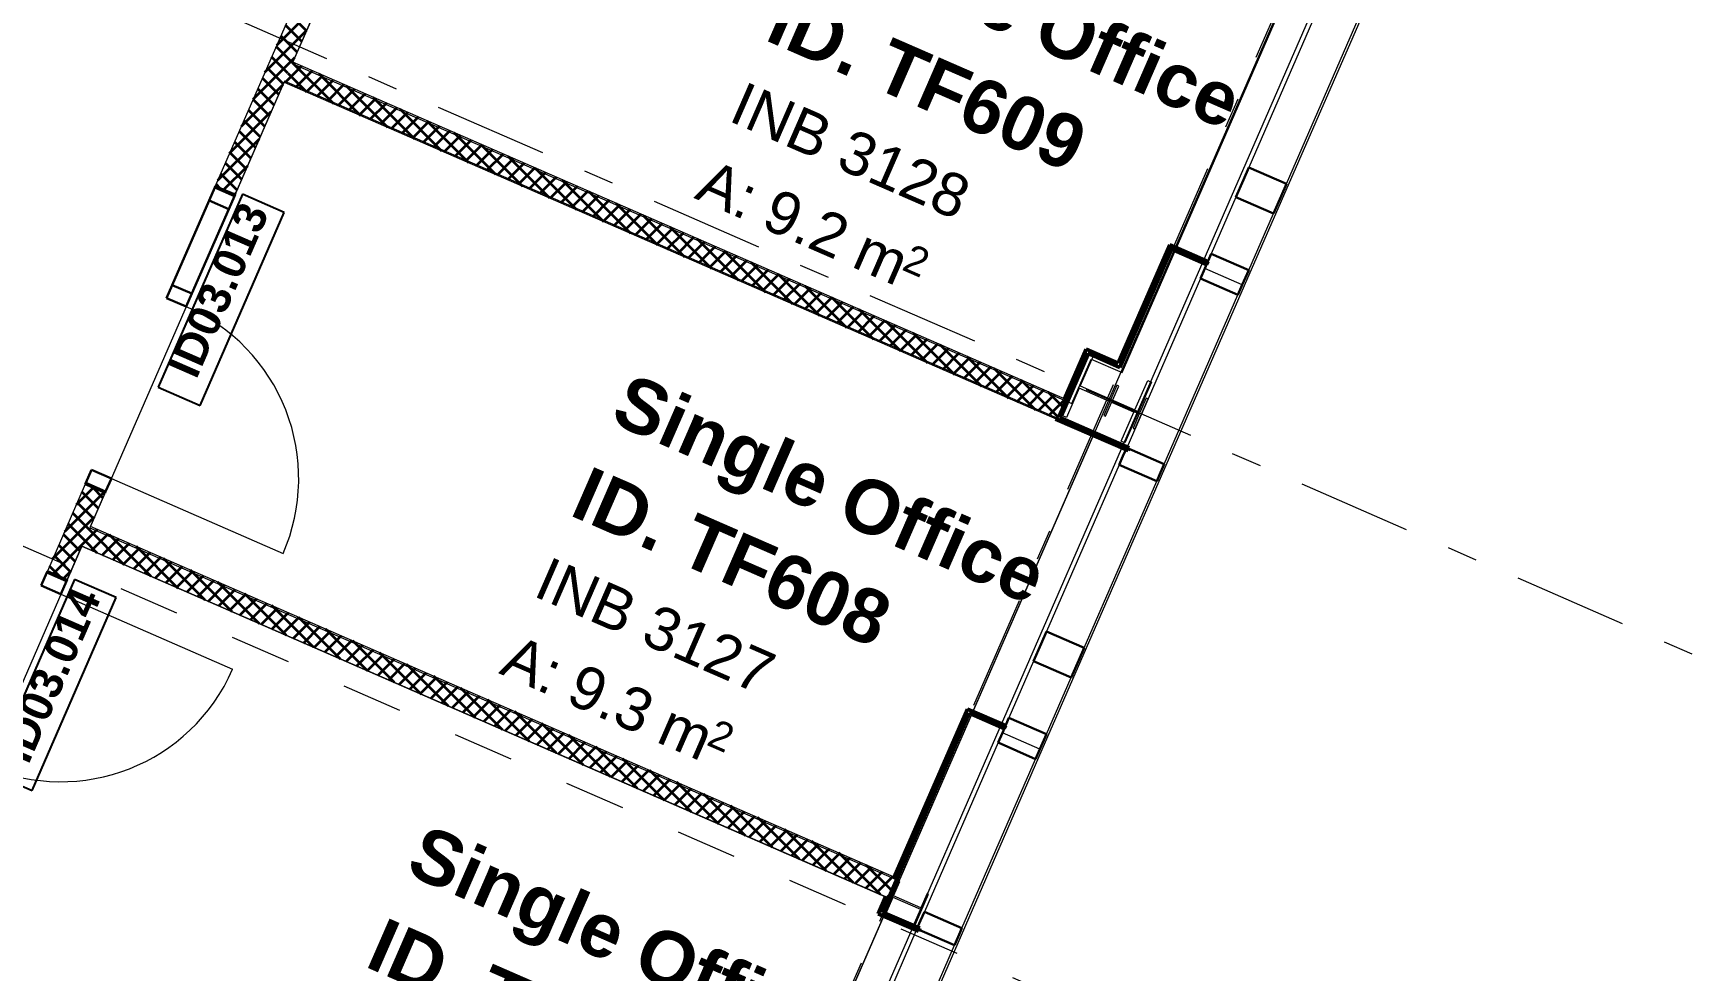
# Model space of a CAD drawing. Header units: millimetres. Extents: x -35034 to 431752, y -71616 to 25069.
# Drawn here: x -207 to 7533, y -18787 to -14437 of the extents above; entities that cross this region are included whole.
import ezdxf
from ezdxf.enums import TextEntityAlignment as Align

# ---------------------------------------------------------------- set-up
doc = ezdxf.new("R2010")
doc.units = ezdxf.units.MM
doc.header["$MEASUREMENT"] = 0
doc.linetypes.add('Dashed', pattern=[564.444447, 282.222223, -282.222223])
doc.linetypes.add('Double Dashed', pattern=[1093.611073, 529.166651, -211.666656, 141.111112, -211.666656])
for name, color, linetype in [('A-25-M_Wall_Int', 7, 'Continuous'), ('A-95-MC_Marker_Section_P2.Marker', 7, 'Continuous'), ('COLUMN.IFC Import', 7, 'Continuous'), ('New_A-15-MG_Structural_Grid_Phase_2', 7, 'Continuous'), ('New_A-20-M_Floor_Slab', 7, 'Continuous'), ('New_A-25-M_Wall_Ext', 7, 'Continuous'), ('New_A-25-M_Wall_Int', 7, 'Continuous'), ('New_A-35-M_FFE-Zone', 7, 'Continuous'), ('New_ArchiCAD Door Markers', 7, 'Continuous'), ('New_ArchiCAD Doors', 7, 'Continuous'), ('New_ArchiCAD Windows', 7, 'Continuous')]:
    doc.layers.add(name, color=color, linetype=linetype)
for name, color, linetype, lineweight, true_color in [('A-25-M_Wall_Int_Pen_No__107', 7, 'Continuous', 15, 0xa6a6a6), ('A-25-M_Wall_Int_Pen_No__27', 7, 'Continuous', 50, 0x2a2a2a), ('New_A-15-MG_Structural_Grid_Phase_2_Pen_No__222', 7, 'Continuous', 13, 0x65af33), ('New_A-25-M_Wall_Int_Pen_No__27', 7, 'Continuous', 50, 0x2a2a2a), ('New_A-35-M_FFE-Zone_Pen_No__74', 7, 'Continuous', 20, 0x606060), ('New_ArchiCAD Doors_Pen_No__43', 7, 'Continuous', 30, 0x444444), ('New_ArchiCAD Doors_Pen_No__63', 7, 'Continuous', 20, 0x606060), ('New_ArchiCAD Windows_Pen_No__23', 7, 'Continuous', 30, 0x2a2a2a)]:
    doc.layers.add(name, color=color, linetype=linetype, lineweight=lineweight, true_color=true_color)
for name, color, linetype, lineweight in [('A-95-MC_Marker_Section_P2.Marker_Pen_No__1', 7, 'Continuous', 13), ('COLUMN.IFC Import_Pen_No__2', 8, 'Continuous', 15), ('New_A-20-M_Floor_Slab_Pen_No__89', 8, 'Continuous', 20), ('New_A-25-M_Wall_Int_Pen_No__1', 7, 'Continuous', 13), ('New_A-25-M_Wall_Int_Pen_No__155', 5, 'Continuous', 35), ('New_ArchiCAD Door Markers_Pen_No__1', 7, 'Continuous', 13), ('New_ArchiCAD Door Markers_Pen_No__5', 7, 'Continuous', 25), ('New_ArchiCAD Doors_Pen_No__1', 7, 'Continuous', 13), ('New_ArchiCAD Windows_Pen_No__1', 7, 'Continuous', 13), ('New_ArchiCAD Windows_Pen_No__3', 7, 'Continuous', 18), ('New_ArchiCAD Zone Stamps_Pen_No__6', 7, 'Continuous', 35)]:
    doc.layers.add(name, color=color, linetype=linetype, lineweight=lineweight)
doc.styles.add('GENERATED_STYLE_1', font='')
doc.styles.add('GENERATED_STYLE_2', font='')
doc.styles.add('GENERATED_STYLE_3', font='')
doc.styles.add('GENERATED_STYLE_4', font='')
doc.styles.get('GENERATED_STYLE_1').set_extended_font_data('Swis721 BT', bold=True)
doc.styles.get('GENERATED_STYLE_2').set_extended_font_data('Arial', bold=True)
doc.styles.get('GENERATED_STYLE_3').set_extended_font_data('Arial')
doc.styles.get('GENERATED_STYLE_4').set_extended_font_data('Swis721 BT')
pattern_1 = [(45, (0, 0), (-35.35534, 35.35534), []), (135, (0, 0), (35.35534, 35.35534), [])]

# ---------------------------------------------------------------- blocks, each defined once
blk = doc.blocks.new('Single Office_INB 3126_13_3', base_point=(2114.9, -19518.7))
at = {"layer": 'New_A-35-M_FFE-Zone_Pen_No__74', "linetype": 'Continuous'}
for p, q in [((18.2, -16817.1), (-881, -18879.1)), ((3775.2, -18455.3), (18.2, -16817.1)), ((2876, -20517.3), (3775.2, -18455.3)), ((-881, -18879.1), (2876, -20517.3))]:
    blk.add_line(p, q, dxfattribs=at)
at = {"layer": 'New_ArchiCAD Zone Stamps_Pen_No__6'}
for tag, height, style, p in [('ROOM_NAME', 250, 'GENERATED_STYLE_2', (1613.7, -18103.7)), ('zoneNameLine2', 250, 'GENERATED_STYLE_2', (1425.3, -18535.8)), ('ROOM_NUMBER', 200, 'GENERATED_STYLE_3', (1236.9, -18956.5)), ('measuredAreaCode', 200, 'GENERATED_STYLE_3', (1079.8, -19316.6)), ('DUMMY_649', 200, 'GENERATED_STYLE_3', (1387.2, -19450.6)), ('DUMMY_650', 200, 'GENERATED_STYLE_3', (1736.7, -19603.1)), ('DUMMY_651', 133.3, 'GENERATED_STYLE_3', (2016, -19709.6))]:
    blk.add_attdef(tag, text='', height=height, rotation=336.44041, dxfattribs=dict(at, style=style)).set_placement(p, align=Align.TOP_LEFT)
blk = doc.blocks.new('Single Office_INB 3127_15_3', base_point=(3064.9, -17424))
at = {"layer": 'New_A-35-M_FFE-Zone_Pen_No__74', "linetype": 'Continuous'}
for p, q in [((959.1, -14659.2), (55.7, -16730.9)), ((4716.1, -16297.4), (959.1, -14659.2)), ((3812.8, -18369.2), (4716.1, -16297.4)), ((55.7, -16730.9), (3812.8, -18369.2))]:
    blk.add_line(p, q, dxfattribs=at)
at = {"layer": 'New_ArchiCAD Zone Stamps_Pen_No__6'}
for tag, height, style, p in [('ROOM_NAME', 250, 'GENERATED_STYLE_2', (2563.7, -16009)), ('zoneNameLine2', 250, 'GENERATED_STYLE_2', (2375.3, -16441.1)), ('ROOM_NUMBER', 200, 'GENERATED_STYLE_3', (2186.9, -16861.8)), ('measuredAreaCode', 200, 'GENERATED_STYLE_3', (2029.8, -17222)), ('DUMMY_649', 200, 'GENERATED_STYLE_3', (2337.2, -17356)), ('DUMMY_650', 200, 'GENERATED_STYLE_3', (2686.7, -17508.4)), ('DUMMY_651', 133.3, 'GENERATED_STYLE_3', (2966, -17614.9))]:
    blk.add_attdef(tag, text='', height=height, rotation=336.44041, dxfattribs=dict(at, style=style)).set_placement(p, align=Align.TOP_LEFT)
blk = doc.blocks.new('Single Office_INB 3128_16_3', base_point=(3971.7, -15218.7))
at = {"layer": 'New_A-35-M_FFE-Zone_Pen_No__74', "linetype": 'Continuous'}
for p, q in [((1896.9, -12508.6), (995.1, -14576.7)), ((5659.1, -14149.1), (1896.9, -12508.6)), ((4847.5, -16010.4), (5659.1, -14149.1)), ((995.1, -14576.7), (4614.6, -16155)), ((4614.6, -16155), (4704.8, -15948.1)), ((4704.8, -15948.1), (4847.5, -16010.4))]:
    blk.add_line(p, q, dxfattribs=at)
at = {"layer": 'New_ArchiCAD Zone Stamps_Pen_No__6'}
for tag, height, style, p in [('ROOM_NAME', 250, 'GENERATED_STYLE_2', (3470.5, -13803.7)), ('zoneNameLine2', 250, 'GENERATED_STYLE_2', (3282.1, -14235.9)), ('ROOM_NUMBER', 200, 'GENERATED_STYLE_3', (3093.7, -14656.6)), ('measuredAreaCode', 200, 'GENERATED_STYLE_3', (2936.6, -15016.7)), ('DUMMY_649', 200, 'GENERATED_STYLE_3', (3244, -15150.7)), ('DUMMY_650', 200, 'GENERATED_STYLE_3', (3593.5, -15303.1)), ('DUMMY_651', 133.3, 'GENERATED_STYLE_3', (3872.8, -15409.7))]:
    blk.add_attdef(tag, text='', height=height, rotation=336.44041, dxfattribs=dict(at, style=style)).set_placement(p, align=Align.TOP_LEFT)
blk = doc.blocks.new('Slab_3_3', base_point=(-21949.4, -20986.7))
at = {"layer": 'New_A-20-M_Floor_Slab_Pen_No__89', "linetype": 'Continuous', "flags": 128}
blk.add_lwpolyline([(19341.1, -30335.3), (2041.7, -22791.9), (9993.6, -4555.7), (6071.3, -2845.4), (6261, -2410.4), (4700.2, -1729.9), (4510.6, -2164.8), (4033.4, -1956.7), (2040.8, -6526.2), (-3151, -4262.3), (-10733.6, -11317.1), (-11116.4, -10905.7), (-21949.5, -20986.6), (-21949.4, -20986.7), (-35033.8, -33162.5)], dxfattribs=at)
blk = doc.blocks.new('Door Stamp 17[9]_3', base_point=(427.8, -15877.5))
at = {"layer": 'New_ArchiCAD Door Markers_Pen_No__5', "linetype": 'Continuous'}
for p, q in [((763.5, -15183.3), (372.9, -16079)), ((957.6, -15267.9), (763.5, -15183.3)), ((567, -16163.6), (957.6, -15267.9)), ((567, -16163.6), (957.6, -15267.9)), ((372.9, -16079), (567, -16163.6))]:
    blk.add_line(p, q, dxfattribs=at)
at = {"layer": 'New_ArchiCAD Door Markers_Pen_No__1', "style": 'GENERATED_STYLE_1'}
blk.add_attdef('AC_WIDO_ID', text='', height=150, rotation=66.44041, dxfattribs=at).set_placement((590.6, -16064.9), align=Align.BOTTOM_LEFT)
blk = doc.blocks.new('Door with Sidelight on Side 2 19[9]_3')
at = {"layer": 'New_ArchiCAD Doors_Pen_No__1', "linetype": 'Continuous'}
for p, q in [((651.7, -15151.5), (638, -15145.5)), ((654.5, -15152.7), (651.7, -15151.5)), ((672.8, -15160.7), (654.5, -15152.7)), ((695.7, -15170.7), (672.8, -15160.7)), ((713.1, -15178.3), (695.7, -15170.7)), ((715.9, -15179.5), (713.1, -15178.3)), ((729.6, -15185.4), (715.9, -15179.5)), ((48.2, -16535.6), (34.4, -16529.6)), ((50.9, -16536.8), (48.2, -16535.6)), ((69.2, -16544.8), (50.9, -16536.8)), ((92.2, -16554.8), (69.2, -16544.8)), ((109.6, -16562.4), (92.2, -16554.8)), ((112.3, -16563.6), (109.6, -16562.4)), ((126.1, -16569.6), (112.3, -16563.6))]:
    blk.add_line(p, q, dxfattribs=at)
at = {"layer": 'New_ArchiCAD Doors_Pen_No__43', "linetype": 'Continuous'}
for p, q in [((635.2, -15151.9), (608.8, -15212.4)), ((635.2, -15151.9), (638, -15145.5)), ((726.8, -15191.9), (635.2, -15151.9)), ((729.6, -15185.4), (638, -15145.5)), ((608.8, -15212.4), (437.7, -15604.7)), ((700.4, -15252.4), (608.8, -15212.4)), ((608.8, -15212.4), (700.4, -15252.4)), ((700.4, -15252.4), (726.8, -15191.9)), ((726.8, -15191.9), (729.6, -15185.4)), ((529.4, -15644.7), (700.4, -15252.4)), ((437.7, -15604.7), (411.3, -15665.2)), ((437.7, -15604.7), (529.4, -15644.7)), ((529.4, -15644.7), (437.7, -15604.7)), ((411.3, -15665.2), (503, -15705.2)), ((503, -15705.2), (529.4, -15644.7)), ((63.6, -16462.7), (37.2, -16523.2)), ((155.3, -16502.7), (63.6, -16462.7)), ((37.2, -16523.2), (34.4, -16529.6)), ((126.1, -16569.6), (34.4, -16529.6)), ((37.2, -16523.2), (128.9, -16563.2)), ((128.9, -16563.2), (126.1, -16569.6)), ((128.9, -16563.2), (155.3, -16502.7))]:
    blk.add_line(p, q, dxfattribs=at)
at = {"layer": 'New_ArchiCAD Doors_Pen_No__63', "linetype": 'Continuous'}
blk.add_line((155.3, -16502.7), (952.7, -16850.4), dxfattribs=at)
blk.add_arc((155.3, -16502.7), 870, 336.44041, 66.44041, dxfattribs=at)
at = {"layer": 'New_ArchiCAD Door Markers'}
ref = blk.add_blockref('Door Stamp 17[9]_3', (427.8, -15877.5), dxfattribs=at)
ref.add_attrib('AC_WIDO_ID', 'ID03.013', dxfattribs={"layer": 'New_ArchiCAD Door Markers_Pen_No__1', "color": 7, "height": 150, "rotation": 66.44041, "style": 'GENERATED_STYLE_1'}).set_placement((590.6, -16064.9), align=Align.BOTTOM_LEFT)
blk = doc.blocks.new('Door Stamp 17[10]_3', base_point=(-351.6, -17665))
at = {"layer": 'New_ArchiCAD Door Markers_Pen_No__5', "linetype": 'Continuous'}
for p, q in [((-15.9, -16970.7), (-406.5, -17866.4)), ((178.2, -17055.4), (-15.9, -16970.7)), ((-212.4, -17951.1), (178.2, -17055.4)), ((-212.4, -17951.1), (178.2, -17055.4)), ((-406.5, -17866.4), (-212.4, -17951.1))]:
    blk.add_line(p, q, dxfattribs=at)
at = {"layer": 'New_ArchiCAD Door Markers_Pen_No__1', "style": 'GENERATED_STYLE_1'}
blk.add_attdef('AC_WIDO_ID', text='', height=150, rotation=66.44041, dxfattribs=at).set_placement((-188.9, -17852.3), align=Align.BOTTOM_LEFT)
blk = doc.blocks.new('Door with Sidelight on Side 2 19[10]_3')
at = {"layer": 'New_ArchiCAD Doors_Pen_No__1', "linetype": 'Continuous'}
for p, q in [((-127.7, -16938.9), (-141.5, -16932.9)), ((-125, -16940.1), (-127.7, -16938.9)), ((-106.6, -16948.1), (-125, -16940.1)), ((-83.7, -16958.1), (-106.6, -16948.1)), ((-66.3, -16965.7), (-83.7, -16958.1)), ((-63.5, -16966.9), (-66.3, -16965.7)), ((-49.8, -16972.9), (-63.5, -16966.9)), ((-731.3, -18323.1), (-745, -18317.1)), ((-728.5, -18324.3), (-731.3, -18323.1)), ((-710.2, -18332.3), (-728.5, -18324.3)), ((-687.3, -18342.2), (-710.2, -18332.3)), ((-669.8, -18349.8), (-687.3, -18342.2)), ((-667.1, -18351), (-669.8, -18349.8)), ((-653.3, -18357), (-667.1, -18351))]:
    blk.add_line(p, q, dxfattribs=at)
at = {"layer": 'New_ArchiCAD Doors_Pen_No__43', "linetype": 'Continuous'}
for p, q in [((-170.6, -16999.8), (-144.3, -16939.4)), ((-144.3, -16939.4), (-141.5, -16932.9)), ((-144.3, -16939.4), (-52.6, -16979.3)), ((-49.8, -16972.9), (-141.5, -16932.9)), ((-79, -17039.8), (-170.6, -16999.8)), ((-52.6, -16979.3), (-79, -17039.8)), ((-52.6, -16979.3), (-49.8, -16972.9)), ((-544.8, -17857.8), (-518.4, -17797.3)), ((-518.4, -17797.3), (-426.7, -17837.3)), ((-715.8, -18250.2), (-544.8, -17857.8)), ((-544.8, -17857.8), (-453.1, -17897.8)), ((-453.1, -17897.8), (-544.8, -17857.8)), ((-426.7, -17837.3), (-453.1, -17897.8)), ((-453.1, -17897.8), (-624.2, -18290.1)), ((-742.2, -18310.7), (-715.8, -18250.2)), ((-624.2, -18290.1), (-715.8, -18250.2)), ((-715.8, -18250.2), (-624.2, -18290.1)), ((-742.2, -18310.7), (-745, -18317.1)), ((-653.3, -18357), (-745, -18317.1)), ((-650.5, -18350.6), (-742.2, -18310.7)), ((-624.2, -18290.1), (-650.5, -18350.6)), ((-650.5, -18350.6), (-653.3, -18357))]:
    blk.add_line(p, q, dxfattribs=at)
at = {"layer": 'New_ArchiCAD Doors_Pen_No__63', "linetype": 'Continuous'}
blk.add_line((-79, -17039.8), (718.5, -17387.6), dxfattribs=at)
blk.add_arc((-79, -17039.8), 870, 246.44041, 336.44041, dxfattribs=at)
at = {"layer": 'New_ArchiCAD Door Markers'}
ref = blk.add_blockref('Door Stamp 17[10]_3', (-351.6, -17665), dxfattribs=at)
ref.add_attrib('AC_WIDO_ID', 'ID03.014', dxfattribs={"layer": 'New_ArchiCAD Door Markers_Pen_No__1', "color": 7, "height": 150, "rotation": 66.44041, "style": 'GENERATED_STYLE_1'}).set_placement((-188.9, -17852.3), align=Align.BOTTOM_LEFT)
blk = doc.blocks.new('Wall_108_3', base_point=(9768.7, 5794.2))
at = {"layer": 'New_A-25-M_Wall_Int_Pen_No__155', "linetype": 'Continuous'}
h = blk.add_hatch(dxfattribs=at)
h.set_pattern_fill('Grid_5x5_Diagonal_0003', color=256, style=0, pattern_type=2)
h.set_pattern_definition(pattern_1)
h.paths.add_polyline_path([(1133.7, -14008.6), (638, -15145.5), (651.7, -15151.5), (654.5, -15152.7), (672.8, -15160.7), (695.7, -15170.7), (713.1, -15178.3), (715.9, -15179.5), (729.6, -15185.4), (957.5, -14662.9), (963.5, -14649.1), (964.7, -14646.4), (990.3, -14587.7), (991.5, -14585), (997.5, -14571.2), (1225.4, -14048.5), (1211.6, -14042.6), (1208.9, -14041.4), (1191.5, -14033.8), (1168.5, -14023.8), (1150.2, -14015.8), (1147.5, -14014.6)])
h = blk.add_hatch(dxfattribs=at)
h.set_pattern_fill('Grid_5x5_Diagonal_0003', color=256, style=0, pattern_type=2)
h.set_pattern_definition(pattern_1)
h.paths.add_polyline_path([(34.4, -16529.6), (-141.5, -16932.9), (-127.7, -16938.9), (-125, -16940.1), (-106.6, -16948.1), (-83.7, -16958.1), (-66.3, -16965.7), (-63.5, -16966.9), (-49.8, -16972.9), (18.2, -16817.1), (24.1, -16803.3), (25.3, -16800.6), (50.9, -16741.9), (52.1, -16739.2), (58.1, -16725.4), (126.1, -16569.6), (112.3, -16563.6), (109.6, -16562.4), (92.2, -16554.8), (69.2, -16544.8), (50.9, -16536.8), (48.2, -16535.6)])
at = {"layer": 'New_A-25-M_Wall_Int_Pen_No__1', "linetype": 'Continuous'}
for p, q in [((651.7, -15151.5), (638, -15145.5)), ((654.5, -15152.7), (651.7, -15151.5)), ((672.8, -15160.7), (654.5, -15152.7)), ((695.7, -15170.7), (672.8, -15160.7)), ((713.1, -15178.3), (695.7, -15170.7)), ((715.9, -15179.5), (713.1, -15178.3)), ((729.6, -15185.4), (715.9, -15179.5)), ((48.2, -16535.6), (34.4, -16529.6)), ((50.9, -16536.8), (48.2, -16535.6)), ((69.2, -16544.8), (50.9, -16536.8)), ((92.2, -16554.8), (69.2, -16544.8)), ((109.6, -16562.4), (92.2, -16554.8)), ((112.3, -16563.6), (109.6, -16562.4)), ((126.1, -16569.6), (112.3, -16563.6)), ((-127.7, -16938.9), (-141.5, -16932.9)), ((-125, -16940.1), (-127.7, -16938.9)), ((-106.6, -16948.1), (-125, -16940.1)), ((-83.7, -16958.1), (-106.6, -16948.1)), ((-66.3, -16965.7), (-83.7, -16958.1)), ((-63.5, -16966.9), (-66.3, -16965.7)), ((-49.8, -16972.9), (-63.5, -16966.9))]:
    blk.add_line(p, q, dxfattribs=at)
at = {"layer": 'New_A-25-M_Wall_Int_Pen_No__1', "linetype": 'Continuous', "flags": 128}
for points in [[(1133.7, -14008.6), (638, -15145.5)], [(997.5, -14571.2), (1225.4, -14048.5)], [(729.6, -15185.4), (957.5, -14662.9)], [(34.4, -16529.6), (-141.5, -16932.9)], [(58.1, -16725.4), (126.1, -16569.6)], [(-49.8, -16972.9), (18.2, -16817.1)]]:
    blk.add_lwpolyline(points, dxfattribs=at)
at = {"layer": 'New_ArchiCAD Doors', "color": 251, "linetype": 'Continuous', "lineweight": 20, "true_color": 0x606060}
for name in ['Door with Sidelight on Side 2 19[9]_3', 'Door with Sidelight on Side 2 19[10]_3']:
    blk.add_blockref(name, (0, 0), dxfattribs=at)
blk = doc.blocks.new('Wall_110_3', base_point=(-73.5, -16777.1))
at = {"layer": 'New_A-25-M_Wall_Int_Pen_No__155', "linetype": 'Continuous'}
h = blk.add_hatch(dxfattribs=at)
h.set_pattern_fill('Grid_5x5_Diagonal_0003', color=256, style=0, pattern_type=2)
h.set_pattern_definition(pattern_1)
h.paths.add_polyline_path([(24.1, -16803.3), (18.2, -16817.1), (3749.8, -18444.3), (3755.8, -18430.5), (3757, -18427.8), (3782.6, -18369.1), (3783.8, -18366.3), (3789.8, -18352.6), (58.1, -16725.4), (52.1, -16739.2), (50.9, -16741.9), (25.3, -16800.6)])
at = {"layer": 'New_A-25-M_Wall_Int_Pen_No__1', "linetype": 'Continuous', "flags": 128}
for points in [[(3789.8, -18352.6), (58.1, -16725.4)], [(18.2, -16817.1), (3749.8, -18444.3)]]:
    blk.add_lwpolyline(points, dxfattribs=at)
blk = doc.blocks.new('Wall_111_3', base_point=(865.8, -14622.9))
at = {"layer": 'New_A-25-M_Wall_Int_Pen_No__155', "linetype": 'Continuous'}
h = blk.add_hatch(dxfattribs=at)
h.set_pattern_fill('Grid_5x5_Diagonal_0003', color=256, style=0, pattern_type=2)
h.set_pattern_definition(pattern_1)
h.paths.add_polyline_path([(963.5, -14649.1), (957.5, -14662.9), (4543.9, -16226.7), (4549.9, -16213), (4551.1, -16210.2), (4576.7, -16151.6), (4577.9, -16148.8), (4583.9, -16135.1), (997.5, -14571.2), (991.5, -14585), (990.3, -14587.7), (964.7, -14646.4)])
at = {"layer": 'New_A-25-M_Wall_Int_Pen_No__1', "linetype": 'Continuous', "flags": 128}
for points in [[(4583.9, -16135.1), (997.5, -14571.2)], [(957.5, -14662.9), (4543.9, -16226.7)], [(4551.1, -16210.2), (4576.7, -16151.6)], [(4576.7, -16151.6), (4577.9, -16148.8)], [(4577.9, -16148.8), (4583.9, -16135.1)], [(4543.9, -16226.7), (4549.9, -16213)], [(4549.9, -16213), (4551.1, -16210.2)]]:
    blk.add_lwpolyline(points, dxfattribs=at)
blk = doc.blocks.new('Triple Window 19[10]_3')
at = {"layer": 'New_ArchiCAD Windows_Pen_No__1', "linetype": 'Continuous'}
for p, q in [((4292.6, -17682.9), (4292.1, -17682.7)), ((4466.3, -17758.6), (4292.6, -17682.9)), ((3353.3, -19837), (3352.8, -19836.8)), ((3527, -19912.8), (3353.3, -19837))]:
    blk.add_line(p, q, dxfattribs=at)
at = {"layer": 'New_ArchiCAD Windows_Pen_No__23', "linetype": 'Continuous'}
for p, q in [((4292.1, -17682.7), (4272.1, -17728.5)), ((4272.1, -17728.5), (4446.3, -17804.5)), ((4446.3, -17804.5), (4466.3, -17758.6)), ((3912.4, -18553.5), (3895.2, -18592.9)), ((3929.6, -18514.1), (3912.4, -18553.5)), ((4103.7, -18590), (3929.6, -18514.1)), ((3895.2, -18592.9), (4069.4, -18668.9)), ((4069.4, -18668.9), (4086.5, -18629.4)), ((4086.5, -18629.4), (4103.7, -18590)), ((3532.7, -19424.3), (3497.7, -19504.5)), ((3557.6, -19367), (3532.7, -19424.3)), ((3731.8, -19443), (3557.6, -19367)), ((3497.7, -19504.5), (3671.9, -19580.5)), ((3671.9, -19580.5), (3706.8, -19500.3)), ((3706.8, -19500.3), (3731.8, -19443)), ((3382.8, -19768.1), (3352.8, -19836.8)), ((3556.9, -19844), (3382.8, -19768.1)), ((3527, -19912.8), (3556.9, -19844))]:
    blk.add_line(p, q, dxfattribs=at)
at = {"layer": 'New_ArchiCAD Windows_Pen_No__3', "linetype": 'Continuous'}
for p, q in [((4140.9, -17616.7), (3201.6, -19770.9)), ((4475.4, -17762.6), (3536.1, -19916.7)), ((4272.1, -17728.5), (3929.6, -18514.1)), ((4103.7, -18590), (4446.3, -17804.5)), ((3895.2, -18592.9), (3557.6, -19367)), ((3731.8, -19443), (4069.4, -18668.9)), ((3497.7, -19504.5), (3382.8, -19768.1)), ((3556.9, -19844), (3671.9, -19580.5))]:
    blk.add_line(p, q, dxfattribs=at)
blk = doc.blocks.new('Triple Window 19[11]_3')
at = {"layer": 'New_ArchiCAD Windows_Pen_No__1', "linetype": 'Continuous'}
for p, q in [((5231.9, -15528.8), (5231.4, -15528.6)), ((5405.6, -15604.5), (5231.9, -15528.8)), ((4292.6, -17682.9), (4292.1, -17682.7)), ((4466.3, -17758.6), (4292.6, -17682.9))]:
    blk.add_line(p, q, dxfattribs=at)
at = {"layer": 'New_ArchiCAD Windows_Pen_No__23', "linetype": 'Continuous'}
for p, q in [((5231.4, -15528.6), (5211.4, -15574.4)), ((5211.4, -15574.4), (5385.6, -15650.4)), ((5385.6, -15650.4), (5405.6, -15604.5)), ((4851.7, -16399.4), (4834.5, -16438.8)), ((4868.9, -16360), (4851.7, -16399.4)), ((5043, -16435.9), (4868.9, -16360)), ((4834.5, -16438.8), (5008.7, -16514.7)), ((5008.7, -16514.7), (5025.8, -16475.3)), ((5025.8, -16475.3), (5043, -16435.9)), ((4496.9, -17212.9), (4472, -17270.2)), ((4671.1, -17288.9), (4496.9, -17212.9)), ((4472, -17270.2), (4437, -17350.4)), ((4646.1, -17346.1), (4671.1, -17288.9)), ((4437, -17350.4), (4611.2, -17426.4)), ((4611.2, -17426.4), (4646.1, -17346.1)), ((4322.1, -17613.9), (4292.1, -17682.7)), ((4496.2, -17689.9), (4322.1, -17613.9)), ((4466.3, -17758.6), (4496.2, -17689.9))]:
    blk.add_line(p, q, dxfattribs=at)
at = {"layer": 'New_ArchiCAD Windows_Pen_No__3', "linetype": 'Continuous'}
for p, q in [((5080.2, -15462.6), (4140.9, -17616.7)), ((5414.7, -15608.5), (4475.4, -17762.6)), ((5211.4, -15574.4), (4868.9, -16360)), ((5043, -16435.9), (5385.6, -15650.4)), ((4834.5, -16438.8), (4496.9, -17212.9)), ((4671.1, -17288.9), (5008.7, -16514.7)), ((4437, -17350.4), (4322.1, -17613.9)), ((4496.2, -17689.9), (4611.2, -17426.4))]:
    blk.add_line(p, q, dxfattribs=at)
blk = doc.blocks.new('Triple Window 19[12]_3')
at = {"layer": 'New_ArchiCAD Windows_Pen_No__1', "linetype": 'Continuous'}
for p, q in [((6171.2, -13374.7), (6170.7, -13374.5)), ((6344.9, -13450.4), (6171.2, -13374.7)), ((5231.9, -15528.8), (5231.4, -15528.6)), ((5405.6, -15604.5), (5231.9, -15528.8))]:
    blk.add_line(p, q, dxfattribs=at)
at = {"layer": 'New_ArchiCAD Windows_Pen_No__23', "linetype": 'Continuous'}
for p, q in [((6170.7, -13374.5), (6150.7, -13420.3)), ((6150.7, -13420.3), (6324.9, -13496.2)), ((6324.9, -13496.2), (6344.9, -13450.4)), ((5808.2, -14205.9), (5791, -14245.3)), ((5982.3, -14281.8), (5808.2, -14205.9)), ((5791, -14245.3), (5773.8, -14284.7)), ((5773.8, -14284.7), (5948, -14360.6)), ((5965.1, -14321.2), (5982.3, -14281.8)), ((5948, -14360.6), (5965.1, -14321.2)), ((5436.2, -15058.8), (5411.3, -15116.1)), ((5610.4, -15134.7), (5436.2, -15058.8)), ((5411.3, -15116.1), (5376.3, -15196.3)), ((5585.4, -15192), (5610.4, -15134.7)), ((5376.3, -15196.3), (5550.5, -15272.2)), ((5550.5, -15272.2), (5585.4, -15192)), ((5261.4, -15459.8), (5231.4, -15528.6)), ((5435.5, -15535.8), (5261.4, -15459.8)), ((5405.6, -15604.5), (5435.5, -15535.8))]:
    blk.add_line(p, q, dxfattribs=at)
at = {"layer": 'New_ArchiCAD Windows_Pen_No__3', "linetype": 'Continuous'}
for p, q in [((6019.5, -13308.5), (5080.2, -15462.6)), ((6354, -13454.4), (5414.7, -15608.5)), ((6150.7, -13420.3), (5808.2, -14205.9)), ((5982.3, -14281.8), (6324.9, -13496.2)), ((5773.8, -14284.7), (5436.2, -15058.8)), ((5610.4, -15134.7), (5948, -14360.6)), ((5376.3, -15196.3), (5261.4, -15459.8)), ((5435.5, -15535.8), (5550.5, -15272.2))]:
    blk.add_line(p, q, dxfattribs=at)
blk = doc.blocks.new('Wall_145_3', base_point=(10165.9, -4712.5))
at = {"layer": 'New_ArchiCAD Windows', "color": 251, "linetype": 'Continuous', "lineweight": 20, "true_color": 0x606060}
for name in ['Triple Window 19[12]_3', 'Triple Window 19[11]_3', 'Triple Window 19[10]_3']:
    blk.add_blockref(name, (0, 0), dxfattribs=at)
blk = doc.blocks.new('Wall_155_3', base_point=(4538.7, -16226.6))
at = {"layer": 'New_A-25-M_Wall_Int_Pen_No__155', "linetype": 'Continuous'}
h = blk.add_hatch(dxfattribs=at)
h.set_pattern_fill('Grid_5x5_Diagonal_0003', color=256, style=0, pattern_type=2)
h.set_pattern_definition(pattern_1)
h.paths.add_polyline_path([(4573.5, -16146.9), (4587.2, -16152.9), (4593.2, -16139.1), (4688.1, -15921.6), (4680.3, -15901.9), (4579.5, -16133.1)])
h = blk.add_hatch(dxfattribs=at)
h.set_pattern_fill('Grid_5x5_Diagonal_0003', color=256, style=0, pattern_type=2)
h.set_pattern_definition(pattern_1)
h.paths.add_polyline_path([(4560.5, -16214.3), (4586, -16155.6), (4572.3, -16149.6), (4546.7, -16208.3)])
h = blk.add_hatch(dxfattribs=at)
h.set_pattern_fill('Grid_5x5_Diagonal_0003', color=256, style=0, pattern_type=2)
h.set_pattern_definition(pattern_1)
h.paths.add_polyline_path([(4586, -16155.6), (4587.2, -16152.9), (4573.5, -16146.9), (4572.3, -16149.6)])
h = blk.add_hatch(dxfattribs=at)
h.set_pattern_fill('Grid_5x5_Diagonal_0003', color=256, style=0, pattern_type=2)
h.set_pattern_definition(pattern_1)
h.paths.add_polyline_path([(4538.7, -16226.6), (4541.3, -16225.6), (4558.5, -16218.9), (4559.3, -16217.1), (4545.5, -16211.1), (4539.5, -16224.8)])
h = blk.add_hatch(dxfattribs=at)
h.set_pattern_fill('Grid_5x5_Diagonal_0003', color=256, style=0, pattern_type=2)
h.set_pattern_definition(pattern_1)
h.paths.add_polyline_path([(4559.3, -16217.1), (4560.5, -16214.3), (4546.7, -16208.3), (4545.5, -16211.1)])
at = {"layer": 'New_A-25-M_Wall_Int_Pen_No__27', "linetype": 'Continuous', "flags": 128}
for points in [[(4558.5, -16218.9), (4688.1, -15921.6)], [(4680.3, -15901.9), (4579.5, -16133.1)], [(4539.5, -16224.8), (4538.7, -16226.6)]]:
    blk.add_lwpolyline(points, dxfattribs=at)
blk = doc.blocks.new('Wall_156_3', base_point=(4680.3, -15901.9))
at = {"layer": 'New_A-25-M_Wall_Int_Pen_No__155', "linetype": 'Continuous'}
h = blk.add_hatch(dxfattribs=at)
h.set_pattern_fill('Grid_5x5_Diagonal_0003', color=256, style=0, pattern_type=2)
h.set_pattern_definition(pattern_1)
h.paths.add_polyline_path([(4688.1, -15921.6), (4837.7, -15986.9), (4830, -15967.1), (4680.3, -15901.9)])
at = {"layer": 'New_A-25-M_Wall_Int_Pen_No__27', "linetype": 'Continuous', "flags": 128}
for points in [[(4830, -15967.1), (4680.3, -15901.9)], [(4688.1, -15921.6), (4837.7, -15986.9)]]:
    blk.add_lwpolyline(points, dxfattribs=at)
blk = doc.blocks.new('Wall_157_3', base_point=(4306.5, -17649.6))
at = {"layer": 'New_A-25-M_Wall_Int_Pen_No__155', "linetype": 'Continuous'}
h = blk.add_hatch(dxfattribs=at)
h.set_pattern_fill('Grid_5x5_Diagonal_0003', color=256, style=0, pattern_type=2)
h.set_pattern_definition(pattern_1)
h.paths.add_polyline_path([(4306.5, -17649.6), (4129.9, -17572.6), (4137.7, -17592.3), (4300.5, -17663.3)])
at = {"layer": 'New_A-25-M_Wall_Int_Pen_No__27', "linetype": 'Continuous', "flags": 128}
for points in [[(4306.5, -17649.6), (4129.9, -17572.6)], [(4137.7, -17592.3), (4300.5, -17663.3)], [(4300.5, -17663.3), (4306.5, -17649.6)]]:
    blk.add_lwpolyline(points, dxfattribs=at)
blk = doc.blocks.new('Wall_158_3', base_point=(4129.9, -17572.6))
at = {"layer": 'New_A-25-M_Wall_Int_Pen_No__155', "linetype": 'Continuous'}
h = blk.add_hatch(dxfattribs=at)
h.set_pattern_fill('Grid_5x5_Diagonal_0003', color=256, style=0, pattern_type=2)
h.set_pattern_definition(pattern_1)
h.paths.add_polyline_path([(3789.8, -18352.6), (3783.8, -18366.3), (3797.5, -18372.3), (3803.5, -18358.6), (4137.7, -17592.3), (4129.9, -17572.6)])
h = blk.add_hatch(dxfattribs=at)
h.set_pattern_fill('Grid_5x5_Diagonal_0003', color=256, style=0, pattern_type=2)
h.set_pattern_definition(pattern_1)
h.paths.add_polyline_path([(3782.6, -18369.1), (3757, -18427.8), (3770.7, -18433.8), (3796.3, -18375.1)])
h = blk.add_hatch(dxfattribs=at)
h.set_pattern_fill('Grid_5x5_Diagonal_0003', color=256, style=0, pattern_type=2)
h.set_pattern_definition(pattern_1)
h.paths.add_polyline_path([(3783.8, -18366.3), (3782.6, -18369.1), (3796.3, -18375.1), (3797.5, -18372.3)])
h = blk.add_hatch(dxfattribs=at)
h.set_pattern_fill('Grid_5x5_Diagonal_0003', color=256, style=0, pattern_type=2)
h.set_pattern_definition(pattern_1)
h.paths.add_polyline_path([(3715.7, -18522.5), (3735.4, -18514.8), (3763.6, -18450.3), (3769.6, -18436.5), (3755.8, -18430.5), (3749.8, -18444.3)])
h = blk.add_hatch(dxfattribs=at)
h.set_pattern_fill('Grid_5x5_Diagonal_0003', color=256, style=0, pattern_type=2)
h.set_pattern_definition(pattern_1)
h.paths.add_polyline_path([(3757, -18427.8), (3755.8, -18430.5), (3769.6, -18436.5), (3770.7, -18433.8)])
at = {"layer": 'New_A-25-M_Wall_Int_Pen_No__27', "linetype": 'Continuous', "flags": 128}
for points in [[(3735.4, -18514.8), (4137.7, -17592.3)], [(4129.9, -17572.6), (3789.8, -18352.6)], [(3749.8, -18444.3), (3715.7, -18522.5)]]:
    blk.add_lwpolyline(points, dxfattribs=at)
blk = doc.blocks.new('Wall_159_3', base_point=(5245.8, -15495.5))
at = {"layer": 'New_A-25-M_Wall_Int_Pen_No__155', "linetype": 'Continuous'}
h = blk.add_hatch(dxfattribs=at)
h.set_pattern_fill('Grid_5x5_Diagonal_0003', color=256, style=0, pattern_type=2)
h.set_pattern_definition(pattern_1)
h.paths.add_polyline_path([(5245.8, -15495.5), (5069.2, -15418.5), (5077, -15438.2), (5239.8, -15509.2)])
at = {"layer": 'New_A-25-M_Wall_Int_Pen_No__27', "linetype": 'Continuous', "flags": 128}
for points in [[(5245.8, -15495.5), (5069.2, -15418.5)], [(5077, -15438.2), (5239.8, -15509.2)], [(5239.8, -15509.2), (5245.8, -15495.5)]]:
    blk.add_lwpolyline(points, dxfattribs=at)
blk = doc.blocks.new('Wall_160_3', base_point=(5069.2, -15418.5))
at = {"layer": 'New_A-25-M_Wall_Int_Pen_No__155', "linetype": 'Continuous'}
h = blk.add_hatch(dxfattribs=at)
h.set_pattern_fill('Grid_5x5_Diagonal_0003', color=256, style=0, pattern_type=2)
h.set_pattern_definition(pattern_1)
h.paths.add_polyline_path([(5069.2, -15418.5), (4830, -15967.1), (4837.7, -15986.9), (5077, -15438.2)])
at = {"layer": 'New_A-25-M_Wall_Int_Pen_No__27', "linetype": 'Continuous', "flags": 128}
for points in [[(5069.2, -15418.5), (4830, -15967.1)], [(4837.7, -15986.9), (5077, -15438.2)]]:
    blk.add_lwpolyline(points, dxfattribs=at)
blk = doc.blocks.new('Wall_177_3', base_point=(4538.7, -16226.6))
at = {"layer": 'A-25-M_Wall_Int_Pen_No__107', "linetype": 'Continuous'}
blk.add_hatch(color=256, dxfattribs=at).paths.add_polyline_path([(4538.7, -16226.6), (4875.2, -16373.4), (4881.2, -16359.6), (4558.5, -16218.9)])
at = {"layer": 'A-25-M_Wall_Int_Pen_No__27', "linetype": 'Continuous', "flags": 128}
for points in [[(4538.7, -16226.6), (4875.2, -16373.4)], [(4881.2, -16359.6), (4558.5, -16218.9)], [(4875.2, -16373.4), (4881.2, -16359.6)]]:
    blk.add_lwpolyline(points, dxfattribs=at)
blk = doc.blocks.new('Wall_189_3', base_point=(3715.7, -18522.5))
at = {"layer": 'A-25-M_Wall_Int_Pen_No__107', "linetype": 'Continuous'}
blk.add_hatch(color=256, dxfattribs=at).paths.add_polyline_path([(3715.7, -18522.5), (3902.3, -18603.9), (3908.3, -18590.2), (3735.4, -18514.8)])
at = {"layer": 'A-25-M_Wall_Int_Pen_No__27', "linetype": 'Continuous', "flags": 128}
for points in [[(3715.7, -18522.5), (3902.3, -18603.9)], [(3908.3, -18590.2), (3735.4, -18514.8)], [(3902.3, -18603.9), (3908.3, -18590.2)]]:
    blk.add_lwpolyline(points, dxfattribs=at)
blk = doc.blocks.new('Column 36')
at = {"layer": 'COLUMN.IFC Import_Pen_No__2', "linetype": 'Continuous'}
for p, q in [((-2.892, 76.2), (-76.1, 76.2)), ((-76.1, 76.2), (-76.1, 69.4)), ((-76.1, 69.4), (-2.9, 69.4)), ((-2.9, 69.4), (-2.892, 76.2)), ((-2.9, 69.4), (-2.9, 57.8)), ((-2.9, 57.8), (-2.9, -69.4)), ((76.1, 76.2), (-2.892, 76.2)), ((2.9, -69.4), (2.9, 69.4)), ((2.9, 69.4), (76.1, 69.4)), ((76.1, 69.4), (76.1, 76.2)), ((-2.9, -69.4), (-76.1, -69.4)), ((-76.1, -69.4), (-76.1, -76.2)), ((-76.1, -76.2), (76.1, -76.2)), ((76.1, -69.4), (2.9, -69.4)), ((76.1, -76.2), (76.1, -69.4))]:
    blk.add_line(p, q, dxfattribs=at)
blk = doc.blocks.new('Column 44')
at = {"layer": 'COLUMN.IFC Import_Pen_No__2', "linetype": 'Continuous'}
for p, q in [((76.45, 78.8), (-76.45, 78.8)), ((-76.45, 78.8), (-76.45, 69.4)), ((76.45, 69.4), (76.45, 78.8)), ((-76.45, 69.4), (-3.25, 69.4)), ((-3.25, 69.4), (-3.25, -69.4)), ((3.25, -69.4), (3.25, 69.4)), ((3.25, 69.4), (76.45, 69.4)), ((-3.25, -69.4), (-76.45, -69.4)), ((-76.45, -69.4), (-76.45, -78.8)), ((76.45, -69.4), (3.25, -69.4)), ((76.45, -78.8), (76.45, -69.4)), ((-76.45, -78.8), (76.45, -78.8))]:
    blk.add_line(p, q, dxfattribs=at)
blk = doc.blocks.new('Column 8')
at = {"layer": 'COLUMN.IFC Import_Pen_No__2', "linetype": 'Continuous'}
for p, q in [((-153.7, 157.25), (153.7, 157.25)), ((-153.7, 138.55), (-153.7, 157.25)), ((153.7, 157.25), (153.7, 138.55)), ((-6, 138.55), (-153.7, 138.55)), ((-6, -138.55), (-6, 138.55)), ((6, 138.55), (6, -138.55)), ((153.7, 138.55), (6, 138.55)), ((-153.7, -138.55), (-6, -138.55)), ((-153.7, -157.25), (-153.7, -138.55)), ((6, -138.55), (153.7, -138.55)), ((153.7, -138.55), (153.7, -157.25)), ((153.7, -157.25), (-153.7, -157.25))]:
    blk.add_line(p, q, dxfattribs=at)
blk = doc.blocks.new('Standard grid marker[42]_3', base_point=(15837, -20956.1))
at = {"layer": 'New_A-15-MG_Structural_Grid_Phase_2_Pen_No__222', "linetype": 'Double Dashed'}
blk.add_line((15190.7, -20674.3), (-13615, -8113.6), dxfattribs=at)
at = {"layer": 'New_A-15-MG_Structural_Grid_Phase_2_Pen_No__222', "style": 'GENERATED_STYLE_4'}
for tag, p in [('AC_MarkerText_1_1', (-14719.7, -7588.5)), ('AC_MarkerText_1_0', (16295.3, -21112.6))]:
    blk.add_attdef(tag, text='', height=350, rotation=336.44041, dxfattribs=at).set_placement(p, align=Align.MIDDLE_CENTER)
blk = doc.blocks.new('Standard grid marker[47]_3', base_point=(12179.5, 840.1))
at = {"layer": 'New_A-15-MG_Structural_Grid_Phase_2_Pen_No__222', "linetype": 'Double Dashed'}
blk.add_line((11800.3, -29.4), (-2469.8, -32755.4), dxfattribs=at)
at = {"layer": 'New_A-15-MG_Structural_Grid_Phase_2_Pen_No__222', "style": 'GENERATED_STYLE_4'}
for tag, p in [('AC_MarkerText_1_0', (11806.4, 1584.9)), ('AC_MarkerText_1_1', (-3621.7, -33796.8))]:
    blk.add_attdef(tag, text='', height=350, rotation=336.44041, dxfattribs=at).set_placement(p, align=Align.MIDDLE_CENTER)
blk = doc.blocks.new('Cutting Plane_1_3', base_point=(15693.3, -23770.8))
at = {"layer": 'A-95-MC_Marker_Section_P2.Marker_Pen_No__1', "linetype": 'Dashed'}
blk.add_line((15464.1, -23670.9), (-14070.1, -10792.5), dxfattribs=at)

msp = doc.modelspace()

# ---------------------------------------------------------------- block references
at = {"layer": 'A-25-M_Wall_Int', "color": 250, "lineweight": 50, "true_color": 0x2a2a2a}
for name, p in [('Wall_177_3', (4538.7, -16226.6)), ('Wall_189_3', (3715.7, -18522.5))]:
    msp.add_blockref(name, p, dxfattribs=at)
at = {"layer": 'A-95-MC_Marker_Section_P2.Marker'}
msp.add_blockref('Cutting Plane_1_3', (15693.3, -23770.8), dxfattribs=at)
at = {"layer": 'COLUMN.IFC Import', "linetype": 'Continuous', "zscale": 1000, "rotation": 66.44041158398767}
for name, p in [('Column 8', (4778, -16133.8)), ('Column 44', (4865.2, -16171.8)), ('Column 36', (3848.9, -18470.4))]:
    msp.add_blockref(name, p, dxfattribs=at)
at = {"layer": 'New_A-15-MG_Structural_Grid_Phase_2', "color": 8, "linetype": 'Continuous', "lineweight": 15}
for name, p in [('Standard grid marker[47]_3', (12179.5, 840.1)), ('Standard grid marker[42]_3', (15837, -20956.1))]:
    msp.add_blockref(name, p, dxfattribs=at)
at = {"layer": 'New_A-20-M_Floor_Slab', "color": 8, "linetype": 'Continuous', "lineweight": 20}
msp.add_blockref('Slab_3_3', (-21949.4, -20986.7), dxfattribs=at)
at = {"layer": 'New_A-25-M_Wall_Ext', "color": 250, "lineweight": 50, "true_color": 0x2a2a2a}
msp.add_blockref('Wall_145_3', (10165.9, -4712.5), dxfattribs=at)
at = {"layer": 'New_A-25-M_Wall_Int', "color": 250, "lineweight": 50, "true_color": 0x2a2a2a}
for name, p in [('Wall_108_3', (9768.7, 5794.2)), ('Wall_111_3', (865.8, -14622.9)), ('Wall_160_3', (5069.2, -15418.5)), ('Wall_159_3', (5245.8, -15495.5)), ('Wall_155_3', (4538.7, -16226.6)), ('Wall_156_3', (4680.3, -15901.9)), ('Wall_110_3', (-73.5, -16777.1)), ('Wall_158_3', (4129.9, -17572.6)), ('Wall_157_3', (4306.5, -17649.6))]:
    msp.add_blockref(name, p, dxfattribs=at)
at = {"layer": 'New_A-35-M_FFE-Zone', "linetype": 'Continuous'}
ref = msp.add_blockref('Single Office_INB 3128_16_3', (3971.7, -15218.7), dxfattribs=at)
ref.add_attrib('ROOM_NAME', 'Single Office', dxfattribs={"layer": 'New_ArchiCAD Zone Stamps_Pen_No__6', "color": 7, "height": 250, "rotation": 336.44041, "style": 'GENERATED_STYLE_2'}).set_placement((3470.5, -13803.7), align=Align.TOP_LEFT)
ref.add_attrib('ROOM_NUMBER', 'INB 3128', dxfattribs={"layer": 'New_ArchiCAD Zone Stamps_Pen_No__6', "color": 7, "height": 200, "rotation": 336.44041, "style": 'GENERATED_STYLE_3'}).set_placement((3093.7, -14656.6), align=Align.TOP_LEFT)
ref.add_attrib('zoneNameLine2', 'ID. TF609', dxfattribs={"layer": 'New_ArchiCAD Zone Stamps_Pen_No__6', "color": 7, "height": 250, "rotation": 336.44041, "style": 'GENERATED_STYLE_2'}).set_placement((3282.1, -14235.9), align=Align.TOP_LEFT)
ref.add_attrib('measuredAreaCode', 'A: ', dxfattribs={"layer": 'New_ArchiCAD Zone Stamps_Pen_No__6', "color": 7, "height": 200, "rotation": 336.44041, "style": 'GENERATED_STYLE_3'}).set_placement((2936.6, -15016.7), align=Align.TOP_LEFT)
ref.add_attrib('DUMMY_649', '9.2', dxfattribs={"layer": 'New_ArchiCAD Zone Stamps_Pen_No__6', "color": 7, "height": 200, "rotation": 336.44041, "style": 'GENERATED_STYLE_3'}).set_placement((3244, -15150.7), align=Align.TOP_LEFT)
ref.add_attrib('DUMMY_650', ' m', dxfattribs={"layer": 'New_ArchiCAD Zone Stamps_Pen_No__6', "color": 7, "height": 200, "rotation": 336.44041, "style": 'GENERATED_STYLE_3'}).set_placement((3593.5, -15303.1), align=Align.TOP_LEFT)
ref.add_attrib('DUMMY_651', '2', dxfattribs={"layer": 'New_ArchiCAD Zone Stamps_Pen_No__6', "color": 7, "height": 133.3, "rotation": 336.44041, "style": 'GENERATED_STYLE_3'}).set_placement((3872.8, -15409.7), align=Align.TOP_LEFT)
ref = msp.add_blockref('Single Office_INB 3127_15_3', (3064.9, -17424), dxfattribs=at)
ref.add_attrib('ROOM_NAME', 'Single Office', dxfattribs={"layer": 'New_ArchiCAD Zone Stamps_Pen_No__6', "color": 7, "height": 250, "rotation": 336.44041, "style": 'GENERATED_STYLE_2'}).set_placement((2563.7, -16009), align=Align.TOP_LEFT)
ref.add_attrib('ROOM_NUMBER', 'INB 3127', dxfattribs={"layer": 'New_ArchiCAD Zone Stamps_Pen_No__6', "color": 7, "height": 200, "rotation": 336.44041, "style": 'GENERATED_STYLE_3'}).set_placement((2186.9, -16861.8), align=Align.TOP_LEFT)
ref.add_attrib('zoneNameLine2', 'ID. TF608', dxfattribs={"layer": 'New_ArchiCAD Zone Stamps_Pen_No__6', "color": 7, "height": 250, "rotation": 336.44041, "style": 'GENERATED_STYLE_2'}).set_placement((2375.3, -16441.1), align=Align.TOP_LEFT)
ref.add_attrib('measuredAreaCode', 'A: ', dxfattribs={"layer": 'New_ArchiCAD Zone Stamps_Pen_No__6', "color": 7, "height": 200, "rotation": 336.44041, "style": 'GENERATED_STYLE_3'}).set_placement((2029.8, -17222), align=Align.TOP_LEFT)
ref.add_attrib('DUMMY_649', '9.3', dxfattribs={"layer": 'New_ArchiCAD Zone Stamps_Pen_No__6', "color": 7, "height": 200, "rotation": 336.44041, "style": 'GENERATED_STYLE_3'}).set_placement((2337.2, -17356), align=Align.TOP_LEFT)
ref.add_attrib('DUMMY_650', ' m', dxfattribs={"layer": 'New_ArchiCAD Zone Stamps_Pen_No__6', "color": 7, "height": 200, "rotation": 336.44041, "style": 'GENERATED_STYLE_3'}).set_placement((2686.7, -17508.4), align=Align.TOP_LEFT)
ref.add_attrib('DUMMY_651', '2', dxfattribs={"layer": 'New_ArchiCAD Zone Stamps_Pen_No__6', "color": 7, "height": 133.3, "rotation": 336.44041, "style": 'GENERATED_STYLE_3'}).set_placement((2966, -17614.9), align=Align.TOP_LEFT)
ref = msp.add_blockref('Single Office_INB 3126_13_3', (2114.9, -19518.7), dxfattribs=at)
ref.add_attrib('ROOM_NAME', 'Single Office', dxfattribs={"layer": 'New_ArchiCAD Zone Stamps_Pen_No__6', "color": 7, "height": 250, "rotation": 336.44041, "style": 'GENERATED_STYLE_2'}).set_placement((1613.7, -18103.7), align=Align.TOP_LEFT)
ref.add_attrib('ROOM_NUMBER', 'INB 3126', dxfattribs={"layer": 'New_ArchiCAD Zone Stamps_Pen_No__6', "color": 7, "height": 200, "rotation": 336.44041, "style": 'GENERATED_STYLE_3'}).set_placement((1236.9, -18956.5), align=Align.TOP_LEFT)
ref.add_attrib('zoneNameLine2', 'ID. TF729', dxfattribs={"layer": 'New_ArchiCAD Zone Stamps_Pen_No__6', "color": 7, "height": 250, "rotation": 336.44041, "style": 'GENERATED_STYLE_2'}).set_placement((1425.3, -18535.8), align=Align.TOP_LEFT)
ref.add_attrib('measuredAreaCode', 'A: ', dxfattribs={"layer": 'New_ArchiCAD Zone Stamps_Pen_No__6', "color": 7, "height": 200, "rotation": 336.44041, "style": 'GENERATED_STYLE_3'}).set_placement((1079.8, -19316.6), align=Align.TOP_LEFT)
ref.add_attrib('DUMMY_649', '9.2', dxfattribs={"layer": 'New_ArchiCAD Zone Stamps_Pen_No__6', "color": 7, "height": 200, "rotation": 336.44041, "style": 'GENERATED_STYLE_3'}).set_placement((1387.2, -19450.6), align=Align.TOP_LEFT)
ref.add_attrib('DUMMY_650', ' m', dxfattribs={"layer": 'New_ArchiCAD Zone Stamps_Pen_No__6', "color": 7, "height": 200, "rotation": 336.44041, "style": 'GENERATED_STYLE_3'}).set_placement((1736.7, -19603.1), align=Align.TOP_LEFT)
ref.add_attrib('DUMMY_651', '2', dxfattribs={"layer": 'New_ArchiCAD Zone Stamps_Pen_No__6', "color": 7, "height": 133.3, "rotation": 336.44041, "style": 'GENERATED_STYLE_3'}).set_placement((2016, -19709.6), align=Align.TOP_LEFT)

doc.saveas('drawing.dxf')
